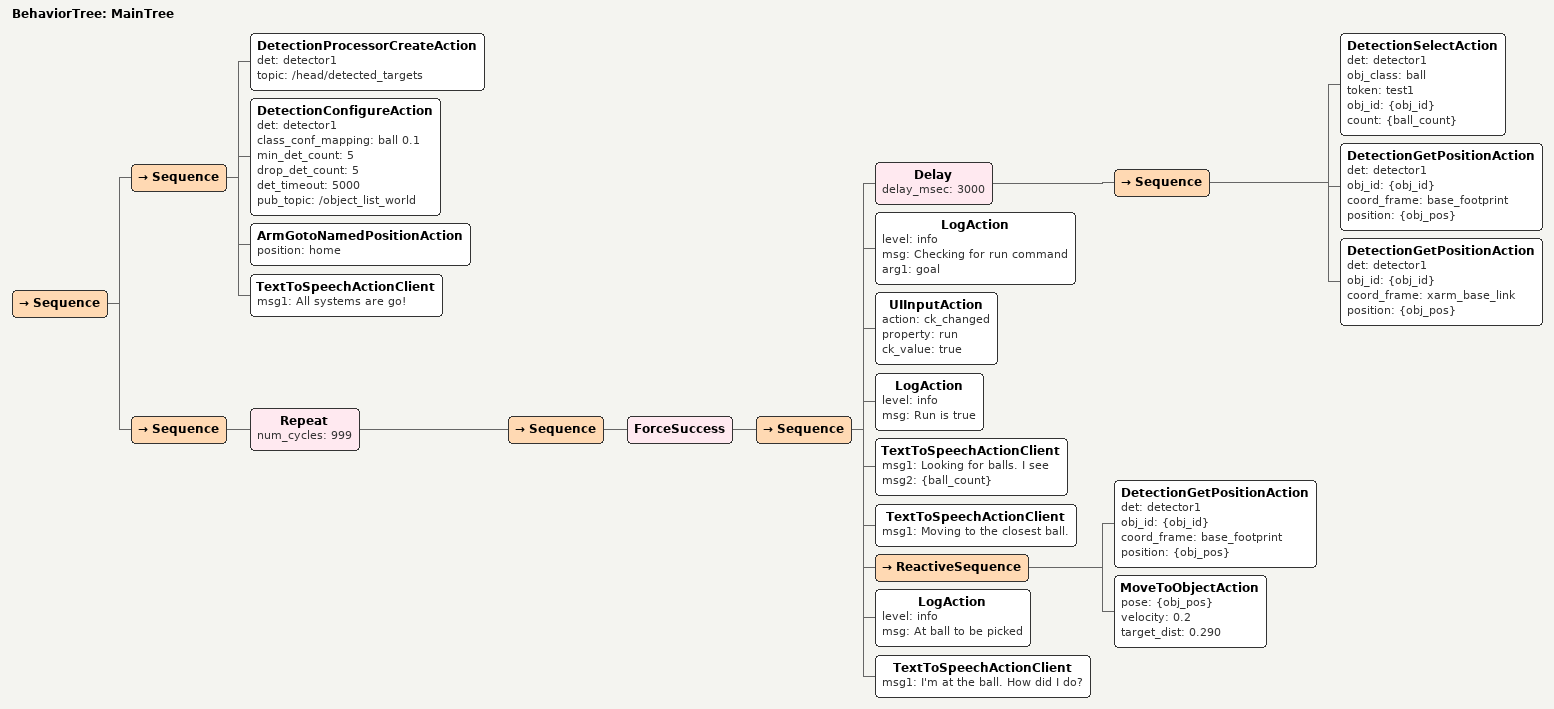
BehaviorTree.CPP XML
<root BTCPP_format="4" main_tree_to_execute="MainTree">
	<BehaviorTree ID="MainTree">
    <Sequence>
      <Sequence>
        <DetectionProcessorCreateAction det="detector1" topic="/head/detected_targets" />
        <DetectionConfigureAction det="detector1" class_conf_mapping="ball 0.1"
          min_det_count="5" drop_det_count="5" det_timeout="5000"
          pub_topic="/object_list_world" />
        <ArmGotoNamedPositionAction position="home" />
        <TextToSpeechActionClient msg1="All systems are go!"/>
      </Sequence>

      <Sequence>
        <Repeat num_cycles="999">
          <Sequence>
              <ForceSuccess>
                <Sequence>
                  <!-- Keep checking for balls in view until one or more are seen -->
                  <Delay delay_msec="3000">
                    <Sequence>
                      <!-- Try to select the closest ball -->
                      <DetectionSelectAction det="detector1" obj_class="ball" token="test1" obj_id="{obj_id}" count="{ball_count}"/>
                      <!-- Get the positions so they get printed in the console for debugging -->
                      <DetectionGetPositionAction det="detector1" obj_id="{obj_id}" coord_frame="base_footprint"  position="{obj_pos}"/>
                      <DetectionGetPositionAction det="detector1" obj_id="{obj_id}" coord_frame="xarm_base_link"  position="{obj_pos}"/>
                    </Sequence>
                  </Delay>

                  <LogAction level="info" msg="Checking for run command" arg1="goal" />
                  <!-- Check for the 'Go' button being press via the webui -->
                  <UIInputAction action="ck_changed" property="run" ck_value="true"/>

                  <!-- Button was pressed, run the pick and drop routine -->
                  <LogAction level="info" msg="Run is true" />
                  <TextToSpeechActionClient msg1="Looking for balls.  I see" msg2="{ball_count}"/>
                  <TextToSpeechActionClient msg1="Moving to the closest ball."/>

                  <!-- Move to the selected ball (action above) -->
    							<ReactiveSequence>
                    <DetectionGetPositionAction det="detector1" obj_id="{obj_id}"  coord_frame="base_footprint" position="{obj_pos}"/>
                    <!-- Update the measured position of the selected ball.  This action is asynchronous. -->
                    <!--MoveToObjectAction pose="{obj_pos}" velocity="0.15" target_dist="0.290" /-->
                    <MoveToObjectAction pose="{obj_pos}" velocity="0.2" target_dist="0.290" />
                  </ReactiveSequence>

                  <LogAction level="info" msg="At ball to be picked" />
                  <TextToSpeechActionClient msg1="I'm at the ball.  How did I do?"/>

                </Sequence>
              </ForceSuccess>
          </Sequence>
        </Repeat>
  		</Sequence>
		</Sequence>
	</BehaviorTree>
</root>
